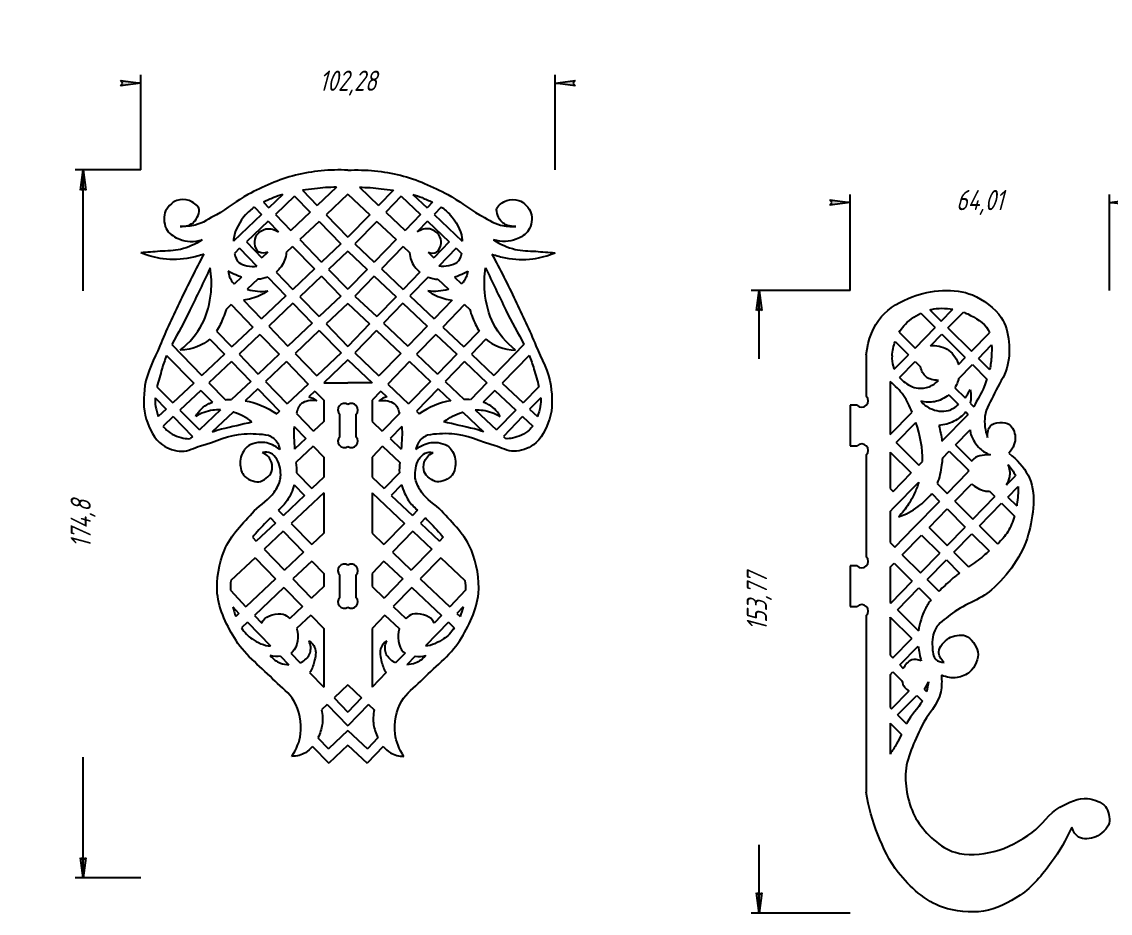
# Model space of a CAD drawing. Header units: millimetres. Extents: x -170 to 302, y -109 to 129.
# Drawn here: x 33.6 to 302.3, y -108.6 to 111.5 of the extents above; entities that cross this region are included whole.
import ezdxf

# ---------------------------------------------------------------- set-up
doc = ezdxf.new("R2010")
doc.units = ezdxf.units.MM
doc.linetypes.add('K5LT32770', pattern=[0])
doc.linetypes.add('K5LT_THIN', pattern=[0])
doc.styles.add('KDIMTEXTSTYLE', font='GOST_AU.SHX', dxfattribs={"width": 0.96, "oblique": 15, "height": 5})
doc.dimstyles.new('KDIMSTYLE (1.00)', dxfattribs={"dimtxt": 5, "dimasz": 1, "dimexe": 2, "dimexo": 0, "dimgap": 1, "dimtad": 1, "dimtxsty": 'KDIMTEXTSTYLE', "dimsah": 1, "dimcen": 0, "dimdle": 1, "dimadec": 0, "dimazin": 0, "dimtfac": 0.667, "dimtmove": 0, "dimatfit": 3, "dimfxl": 1, "dimtvp": 1, "dimtolj": 1, "dimtzin": 0, "dimarcsym": 0})

# ---------------------------------------------------------------- blocks, each defined once
blk = doc.blocks.new('KDIMARROW_01')
blk.add_hatch(color=0).paths.add_polyline_path([(0, 0), (-5, 0.66), (-4.5, 0), (-5, -0.66)])
at = {"color": 0, "linetype": 'K5LT_THIN'}
for p, q in [((-4.5, 0), (-5, 0.66)), ((-5, 0.66), (0, 0)), ((0, 0), (-5, -0.66)), ((-5, -0.66), (-4.5, 0)), ((0, 0), (-1, 0))]:
    blk.add_line(p, q, dxfattribs=at)

msp = doc.modelspace()

# ---------------------------------------------------------------- linework, layer by layer
at = {"color": 30, "linetype": 'K5LT32770', "true_color": 0xff8000}
for p, q in [((102.882, 69.862), (106.51, 66.121)), ((111.269, 70.631), (106.51, 66.121)), ((116.941, 70.631), (121.701, 66.121)), ((125.328, 69.862), (121.701, 66.121)), ((98.057, 68.852), (94.576, 65.553)), ((100.956, 68.394), (96.196, 63.883)), ((100.956, 68.394), (104.764, 64.467)), ((114.105, 68.935), (108.725, 63.837)), ((114.105, 68.935), (119.486, 63.837)), ((127.254, 68.394), (123.446, 64.467)), ((127.254, 68.394), (132.015, 63.883)), ((130.153, 68.852), (133.634, 65.553)), ((91.069, 65.7), (92.822, 63.892)), ((93.255, 66.916), (94.576, 65.553)), ((134.956, 66.916), (133.634, 65.553)), ((137.141, 65.7), (135.388, 63.892)), ((92.822, 63.892), (85.88, 57.314)), ((94.442, 62.221), (89.08, 57.14)), ((94.442, 62.221), (97.004, 59.58)), ((96.196, 63.883), (100.004, 59.956)), ((104.764, 64.467), (100.004, 59.956)), ((106.979, 62.183), (102.218, 57.672)), ((106.979, 62.183), (112.36, 56.634)), ((108.725, 63.837), (114.105, 58.288)), ((119.486, 63.837), (114.105, 58.288)), ((121.231, 62.183), (115.851, 56.634)), ((121.231, 62.183), (125.992, 57.672)), ((123.446, 64.467), (128.207, 59.956)), ((132.015, 63.883), (128.207, 59.956)), ((133.768, 62.221), (131.207, 59.58)), ((133.768, 62.221), (139.131, 57.14)), ((135.388, 63.892), (142.33, 57.314)), ((89.08, 57.14), (92.887, 53.213)), ((102.218, 57.672), (107.599, 52.123)), ((112.36, 56.634), (107.599, 52.123)), ((115.851, 56.634), (120.611, 52.123)), ((125.992, 57.672), (120.611, 52.123)), ((139.131, 57.14), (135.323, 53.213)), ((87.388, 55.537), (86.078, 54.296)), ((87.388, 55.537), (91.662, 51.129)), ((94.317, 54.568), (92.887, 53.213)), ((100.465, 56.01), (98.906, 54.533)), ((100.465, 56.01), (105.845, 50.461)), ((114.105, 54.834), (109.345, 50.323)), ((114.105, 54.834), (118.866, 50.323)), ((127.746, 56.01), (122.365, 50.461)), ((127.746, 56.01), (129.305, 54.533)), ((133.893, 54.568), (135.323, 53.213)), ((140.822, 55.537), (136.548, 51.129)), ((140.822, 55.537), (142.132, 54.296)), ((87.824, 48.415), (86.08, 46.762)), ((94.309, 48.399), (98.791, 43.777)), ((96.363, 49.629), (100.483, 45.38)), ((105.845, 50.461), (100.483, 45.38)), ((107.591, 48.661), (102.228, 43.58)), ((107.591, 48.661), (112.351, 43.752)), ((109.345, 50.323), (114.105, 45.414)), ((118.866, 50.323), (114.105, 45.414)), ((120.619, 48.661), (115.859, 43.752)), ((120.619, 48.661), (125.982, 43.58)), ((122.365, 50.461), (127.728, 45.38)), ((131.847, 49.629), (127.728, 45.38)), ((133.901, 48.399), (129.419, 43.777)), ((140.386, 48.415), (142.131, 46.762)), ((91.889, 47.885), (89.282, 45.414)), ((136.321, 47.885), (138.928, 45.414)), ((98.791, 43.777), (92.814, 38.113)), ((102.228, 43.58), (106.989, 38.67)), ((112.351, 43.752), (106.989, 38.67)), ((115.859, 43.752), (121.221, 38.67)), ((125.982, 43.58), (121.221, 38.67)), ((129.419, 43.777), (135.396, 38.113)), ((85.283, 41.625), (84.032, 40.439)), ((85.283, 41.625), (90.664, 36.076)), ((88.351, 42.715), (92.814, 38.113)), ((100.537, 41.977), (94.559, 36.313)), ((100.537, 41.977), (105.297, 37.068)), ((114.105, 41.943), (108.743, 36.862)), ((114.105, 41.943), (119.468, 36.862)), ((127.674, 41.977), (122.913, 37.068)), ((127.674, 41.977), (133.651, 36.313)), ((139.859, 42.715), (135.396, 38.113)), ((142.927, 41.625), (137.546, 36.076)), ((142.927, 41.625), (144.179, 40.439)), ((257.758, 40.346), (260.563, 37.547)), ((260.563, 37.547), (263.421, 40.472)), ((255.539, 39.513), (259.056, 36.004)), ((262.227, 35.887), (266.024, 39.774)), ((81.683, 35.09), (85.481, 31.173)), ((90.664, 36.076), (85.481, 31.173)), ((94.559, 36.313), (99.32, 31.404)), ((105.297, 37.068), (99.32, 31.404)), ((107.051, 35.259), (101.074, 29.595)), ((107.051, 35.259), (112.414, 29.729)), ((108.743, 36.862), (114.105, 31.332)), ((119.468, 36.862), (114.105, 31.332)), ((121.159, 35.259), (115.797, 29.729)), ((121.159, 35.259), (127.137, 29.595)), ((122.913, 37.068), (128.89, 31.404)), ((133.651, 36.313), (128.89, 31.404)), ((137.546, 36.076), (142.73, 31.173)), ((146.528, 35.09), (142.73, 31.173)), ((254.087, 30.917), (259.056, 36.004)), ((262.227, 35.887), (268.006, 30.121)), ((80.044, 33.12), (83.62, 29.412)), ((92.409, 34.276), (87.229, 29.37)), ((92.409, 34.276), (97.17, 29.366)), ((135.801, 34.276), (131.04, 29.366)), ((135.801, 34.276), (140.982, 29.37)), ((148.166, 33.12), (144.591, 29.412)), ((249.161, 32.537), (252.457, 29.249)), ((250.189, 34.805), (254.087, 30.917)), ((257.92, 31.478), (260.72, 34.344)), ((260.72, 34.344), (266.499, 28.579)), ((268.006, 30.121), (272.485, 34.707)), ((70.659, 31.787), (78.063, 24.156)), ((73.507, 30.466), (73.456, 30.417)), ((101.074, 29.595), (106.436, 24.065)), ((112.414, 29.729), (106.436, 24.065)), ((115.797, 29.729), (121.774, 24.065)), ((127.137, 29.595), (121.774, 24.065)), ((157.552, 31.787), (150.147, 24.156)), ((154.704, 30.466), (154.755, 30.417)), ((269.769, 28.362), (273.006, 31.677)), ((69.373, 29.037), (76.062, 22.263)), ((83.62, 29.412), (78.063, 24.156)), ((85.364, 27.604), (79.816, 22.351)), ((85.364, 27.604), (90.113, 22.679)), ((87.229, 29.37), (91.991, 24.459)), ((97.17, 29.366), (91.991, 24.459)), ((98.924, 27.558), (93.745, 22.65)), ((98.924, 27.558), (104.286, 22.027)), ((114.105, 27.984), (108.128, 22.32)), ((114.105, 27.984), (120.083, 22.32)), ((129.287, 27.558), (123.924, 22.027)), ((129.287, 27.558), (134.466, 22.65)), ((131.04, 29.366), (136.219, 24.459)), ((140.982, 29.37), (136.219, 24.459)), ((142.847, 27.604), (138.098, 22.679)), ((142.847, 27.604), (148.395, 22.351)), ((144.591, 29.412), (150.147, 24.156)), ((158.837, 29.037), (152.149, 22.263)), ((242.055, 29.262), (242.055, 19.021)), ((248.964, 25.673), (252.457, 29.249)), ((250.272, 23.648), (254.121, 27.589)), ((254.121, 27.589), (255.423, 26.289)), ((264.819, 26.859), (266.499, 28.579)), ((269.769, 28.362), (272.507, 25.631)), ((264.834, 23.31), (268.262, 26.82)), ((268.262, 26.82), (271.837, 23.252)), ((76.062, 22.263), (70.882, 17.363)), ((79.816, 22.351), (83.879, 18.163)), ((90.113, 22.679), (85.385, 18.199)), ((93.745, 22.65), (99.107, 17.12)), ((104.286, 22.027), (99.107, 17.12)), ((108.128, 22.32), (114.105, 22.32)), ((120.083, 22.32), (114.105, 22.32)), ((123.924, 22.027), (129.103, 17.12)), ((134.466, 22.65), (129.103, 17.12)), ((138.098, 22.679), (142.825, 18.199)), ((148.395, 22.351), (144.332, 18.163)), ((152.149, 22.263), (157.328, 17.363)), ((247.931, 22.671), (247.931, 9.569)), ((66.959, 21.354), (70.882, 17.363)), ((77.83, 20.471), (72.649, 15.565)), ((77.83, 20.471), (80.711, 17.554)), ((91.861, 20.866), (88.715, 17.885)), ((91.861, 20.866), (97.209, 15.321)), ((105.978, 20.283), (104.459, 18.844)), ((105.978, 20.283), (108.128, 18.066)), ((122.233, 20.283), (120.083, 18.066)), ((122.233, 20.283), (123.752, 18.844)), ((136.349, 20.866), (131.002, 15.321)), ((136.349, 20.866), (139.495, 17.885)), ((150.38, 20.471), (147.5, 17.554)), ((150.38, 20.471), (155.561, 15.565)), ((161.251, 21.354), (157.328, 17.363)), ((262.395, 19.334), (264.801, 16.933)), ((263.918, 21.108), (266.43, 18.602)), ((66.517, 18.657), (69.244, 15.813)), ((108.128, 18.066), (108.128, 12.806)), ((120.083, 18.066), (120.083, 12.806)), ((161.693, 18.657), (158.966, 15.813)), ((239.81, 16.776), (238.055, 16.776)), ((238.055, 16.776), (238.055, 6.776)), ((267.723, 17.311), (268.631, 16.405)), ((69.244, 15.813), (67.314, 13.988)), ((70.99, 13.993), (68.496, 11.632)), ((70.99, 13.993), (75.73, 9.05)), ((72.649, 15.565), (77.45, 10.68)), ((82.674, 15.63), (77.45, 10.68)), ((85.768, 15.092), (80.625, 10.218)), ((97.209, 15.321), (96.536, 14.683)), ((101.403, 14.753), (105.607, 10.418)), ((112.105, 9.021), (112.105, 14.531)), ((116.105, 14.531), (116.105, 9.021)), ((126.808, 14.753), (122.604, 10.418)), ((131.002, 15.321), (131.674, 14.683)), ((142.442, 15.092), (147.586, 10.218)), ((145.537, 15.63), (150.761, 10.68)), ((155.561, 15.565), (150.761, 10.68)), ((157.221, 13.993), (152.48, 9.05)), ((157.221, 13.993), (159.714, 11.632)), ((158.966, 15.813), (160.896, 13.988)), ((247.931, 9.569), (253.345, 15.113)), ((260.737, 7.886), (267.218, 14.521)), ((266.609, 15.129), (267.218, 14.521)), ((100.82, 11.576), (103.689, 8.601)), ((108.128, 12.806), (105.607, 10.418)), ((120.083, 12.806), (122.604, 10.418)), ((127.39, 11.576), (124.521, 8.601)), ((249.449, 7.559), (254.288, 12.514)), ((75.73, 9.05), (75.21, 8.557)), ((103.689, 8.601), (100.93, 5.986)), ((124.521, 8.601), (127.28, 5.986)), ((152.48, 9.05), (153.001, 8.557)), ((264.048, 7.03), (267.666, 10.734)), ((105.544, 6.677), (101.273, 2.63)), ((105.544, 6.677), (108.128, 3.998)), ((122.666, 6.677), (120.083, 3.998)), ((122.666, 6.677), (126.938, 2.63)), ((238.055, 6.776), (239.81, 6.776)), ((249.449, 7.559), (255.004, 2.017)), ((260.839, 3.745), (262.54, 5.487)), ((262.54, 5.487), (267.262, 0.776)), ((264.048, 7.03), (268.071, 3.016)), ((108.128, 3.998), (108.128, -0.999)), ((120.083, 3.998), (120.083, -0.999)), ((242.055, 4.531), (242.055, -20.646)), ((247.931, 5.238), (253.106, 0.074)), ((247.931, 5.238), (247.931, -3.741)), ((255.004, 2.017), (255.903, 2.937)), ((101.399, 0.108), (105.182, -3.79)), ((126.812, 0.108), (123.028, -3.79)), ((248.665, -4.473), (253.106, 0.074)), ((262.028, -4.992), (267.208, 0.311)), ((108.128, -0.999), (105.182, -3.79)), ((120.083, -0.999), (123.028, -3.79)), ((248.899, -8.479), (255.004, -2.228)), ((259.556, -2.525), (262.028, -4.992)), ((263.907, -6.866), (268.075, -2.599)), ((276.643, -2.887), (278.874, -0.603)), ((108.128, -4.797), (100.119, -12.386)), ((100.852, -2.847), (103.426, -5.454)), ((108.128, -4.797), (108.128, -14.784)), ((120.083, -4.797), (128.091, -12.386)), ((120.083, -4.797), (120.083, -14.784)), ((127.358, -2.847), (124.784, -5.454)), ((247.931, -3.741), (248.665, -4.473)), ((258.223, -5.032), (260.131, -6.935)), ((272.509, -4.459), (273.825, -5.772)), ((276.974, -5.867), (279.53, -3.25)), ((103.426, -5.454), (98.186, -10.419)), ((124.784, -5.454), (130.024, -10.419)), ((253.823, -13.392), (260.131, -6.935)), ((263.907, -6.866), (268.389, -11.338)), ((268.389, -11.338), (273.825, -5.772)), ((270.03, -12.976), (275.467, -7.41)), ((275.467, -7.41), (278.623, -10.559)), ((276.974, -5.867), (279.183, -8.071)), ((96.908, -9.118), (98.186, -10.419)), ((131.303, -9.118), (130.024, -10.419)), ((247.931, -9.47), (248.899, -8.479)), ((247.931, -9.47), (247.931, -17.125)), ((257.568, -13.356), (262.009, -8.809)), ((262.009, -8.809), (266.491, -13.28)), ((96.204, -12.298), (91.49, -16.764)), ((94.98, -11.022), (96.204, -12.298)), ((100.119, -12.386), (105.201, -17.557)), ((128.091, -12.386), (123.009, -17.557)), ((133.23, -11.022), (132.007, -12.298)), ((132.007, -12.298), (136.72, -16.764)), ((249.068, -18.26), (253.823, -13.392)), ((257.568, -13.356), (262.049, -17.828)), ((262.049, -17.828), (266.491, -13.28)), ((270.03, -12.976), (274.476, -17.411)), ((90.557, -15.802), (91.49, -16.764)), ((98.112, -14.288), (93.409, -18.744)), ((98.112, -14.288), (103.13, -19.52)), ((108.128, -14.784), (105.201, -17.557)), ((120.083, -14.784), (123.009, -17.557)), ((130.099, -14.288), (125.081, -19.52)), ((130.099, -14.288), (134.801, -18.744)), ((137.653, -15.802), (136.72, -16.764)), ((250.947, -20.134), (255.702, -15.266)), ((255.702, -15.266), (260.183, -19.738)), ((263.691, -19.466), (268.133, -14.918)), ((268.133, -14.918), (272.419, -19.195)), ((93.409, -18.744), (98.456, -23.949)), ((134.801, -18.744), (129.754, -23.949)), ((247.931, -17.125), (249.068, -18.26)), ((91.188, -20.848), (85.214, -26.509)), ((91.188, -20.848), (96.235, -26.053)), ((103.13, -19.52), (98.456, -23.949)), ((125.081, -19.52), (129.754, -23.949)), ((137.022, -20.848), (131.975, -26.053)), ((137.022, -20.848), (142.996, -26.509)), ((250.947, -20.134), (255.428, -24.606)), ((255.428, -24.606), (260.183, -19.738)), ((257.07, -26.244), (261.825, -21.376)), ((261.825, -21.376), (265.089, -24.632)), ((263.691, -19.466), (267.327, -23.094)), ((105.212, -21.691), (100.55, -26.108)), ((105.212, -21.691), (108.128, -24.732)), ((122.999, -21.691), (120.083, -24.732)), ((122.999, -21.691), (127.66, -26.108)), ((238.055, -22.891), (238.055, -32.891)), ((239.81, -22.891), (238.055, -22.891)), ((247.931, -23.222), (248.923, -22.206)), ((247.931, -23.222), (247.931, -31.865)), ((248.923, -22.206), (253.405, -26.677)), ((96.235, -26.053), (88.926, -32.98)), ((100.55, -26.108), (105.125, -30.825)), ((108.128, -24.732), (108.128, -27.98)), ((112.105, -30.646), (112.105, -25.136)), ((116.105, -25.136), (116.105, -30.646)), ((120.083, -24.732), (120.083, -27.98)), ((127.66, -26.108), (123.086, -30.825)), ((131.975, -26.053), (139.285, -32.98)), ((248.137, -32.07), (253.405, -26.677)), ((257.07, -26.244), (259.968, -29.136)), ((85.091, -28.887), (88.926, -32.98)), ((98.33, -28.213), (91.02, -35.139)), ((98.33, -28.213), (102.904, -32.93)), ((108.128, -27.98), (105.125, -30.825)), ((120.083, -27.98), (123.086, -30.825)), ((129.881, -28.213), (125.307, -32.93)), ((129.881, -28.213), (137.191, -35.139)), ((143.12, -28.887), (139.285, -32.98)), ((249.779, -33.708), (255.047, -28.315)), ((255.047, -28.315), (258.028, -31.29)), ((247.931, -31.865), (248.137, -32.07)), ((85.672, -33.007), (87.216, -34.6)), ((87.216, -34.6), (86.43, -35.345)), ((102.904, -32.93), (99.798, -35.873)), ((125.307, -32.93), (128.413, -35.873)), ((142.538, -33.007), (140.994, -34.6)), ((140.994, -34.6), (141.781, -35.345)), ((238.055, -32.891), (239.81, -32.891)), ((249.779, -33.708), (254.952, -38.87)), ((89.31, -36.759), (87.838, -38.154)), ((89.31, -36.759), (94.971, -42.597)), ((91.02, -35.139), (92.845, -37.022)), ((104.95, -35.04), (101.451, -38.355)), ((104.95, -35.04), (108.128, -38.317)), ((123.26, -35.04), (120.083, -38.317)), ((123.26, -35.04), (126.759, -38.355)), ((138.9, -36.759), (133.239, -42.597)), ((137.191, -35.139), (135.365, -37.022)), ((138.9, -36.759), (140.372, -38.154)), ((242.055, -35.136), (242.055, -78.738)), ((247.931, -35.6), (247.99, -35.539)), ((247.931, -35.6), (247.931, -44.921)), ((247.99, -35.539), (253.265, -40.802)), ((108.128, -38.317), (108.128, -52.782)), ((120.083, -38.317), (120.083, -52.782)), ((248.595, -45.583), (253.265, -40.802)), ((250.338, -47.323), (254.882, -42.672)), ((97.491, -45.196), (99.529, -47.298)), ((99.987, -44.387), (102.347, -46.821)), ((128.223, -44.387), (125.863, -46.821)), ((130.719, -45.196), (128.681, -47.298)), ((247.931, -44.921), (248.595, -45.583)), ((250.338, -47.323), (251.2, -48.183)), ((104.665, -49.211), (108.128, -52.782)), ((123.545, -49.211), (120.083, -52.782)), ((247.931, -49.788), (248.652, -49.05)), ((247.931, -49.788), (247.931, -57.817)), ((248.652, -49.05), (250.862, -51.254)), ((114.105, -52.23), (110.711, -55.446)), ((114.105, -52.23), (117.499, -55.446)), ((256.321, -53.292), (256.907, -53.877)), ((110.711, -55.446), (114.105, -58.947)), ((117.499, -55.446), (114.105, -58.947)), ((248.312, -58.197), (252.668, -53.737)), ((249.804, -59.686), (254.497, -54.881)), ((254.497, -54.881), (255.902, -56.283)), ((109.001, -57.066), (107.624, -58.372)), ((109.001, -57.066), (114.105, -62.33)), ((119.209, -57.066), (114.105, -62.33)), ((119.209, -57.066), (120.587, -58.372)), ((247.931, -57.817), (248.312, -58.197)), ((247.931, -61.689), (250.724, -64.476)), ((247.931, -61.689), (247.931, -69.329)), ((249.804, -59.686), (251.961, -61.838)), ((114.105, -63.491), (109.305, -68.039)), ((114.105, -63.491), (118.905, -68.039)), ((106.703, -65.355), (109.305, -68.039)), ((114.105, -67.121), (109.386, -71.593)), ((114.105, -67.121), (118.825, -71.593)), ((121.508, -65.355), (118.905, -68.039)), ((105.361, -67.442), (109.386, -71.593)), ((122.85, -67.442), (118.825, -71.593))]:
    msp.add_line(p, q, dxfattribs=at)
for centre, start, end in [((240.932, 17.898), 225, 45), ((113.228, 15.653), 56.4451, 225), ((114.983, 15.653), 315, 123.5549), ((113.228, 7.898), 135, 303.5549), ((114.983, 7.898), 236.4451, 45), ((240.932, 5.653), 315, 135), ((240.932, -21.768), 225, 45), ((113.228, -24.013), 56.4451, 225), ((114.983, -24.013), 315, 123.5549), ((113.228, -31.768), 135, 303.5549), ((114.983, -31.768), 236.4451, 45), ((240.932, -34.013), 315, 135)]:
    msp.add_arc(centre, 1.588, start, end, dxfattribs=at)
for points, knots in [([(114.105, 74.824), (109.628, 75.035), (105.304, 74.622), (101.135, 73.584), (97.091, 72.576), (93.138, 70.779), (89.438, 68.799), (86.733, 67.351), (84.342, 65.31), (81.641, 63.837), (79.939, 62.908), (78.271, 61.714), (76.413, 61.267), (75.22, 60.98), (73.98, 60.862), (72.691, 60.913)], [0, 0, 0, 0, 1, 1, 1, 2, 2, 2, 3, 3, 3, 4, 4, 4, 5, 5, 5, 5]), ([(114.105, 74.824), (118.583, 75.035), (122.906, 74.622), (127.076, 73.584), (131.119, 72.576), (135.072, 70.779), (138.772, 68.799), (141.478, 67.351), (143.869, 65.31), (146.57, 63.837), (148.272, 62.908), (149.939, 61.714), (151.797, 61.267), (152.99, 60.98), (154.231, 60.862), (155.519, 60.913)], [0, 0, 0, 0, 1, 1, 1, 2, 2, 2, 3, 3, 3, 4, 4, 4, 5, 5, 5, 5]), ([(111.269, 70.631), (109.468, 70.595), (107.678, 70.47), (105.9, 70.256), (104.902, 70.137), (103.891, 70.012), (102.882, 69.862)], [0, 0, 0, 0, 1, 1, 1, 2, 2, 2, 2]), ([(116.941, 70.631), (118.743, 70.595), (120.532, 70.47), (122.311, 70.256), (123.308, 70.137), (124.319, 70.012), (125.328, 69.862)], [0, 0, 0, 0, 1, 1, 1, 2, 2, 2, 2]), ([(72.691, 60.913), (74.197, 60.909), (75.335, 61.283), (76.107, 62.033), (76.879, 62.784), (77.645, 64.499), (77.324, 65.416), (77.049, 66.204), (75.813, 66.995), (74.891, 67.315), (74.004, 67.624), (72.79, 67.653), (71.923, 67.375), (70.667, 66.972), (69.335, 65.513), (68.926, 64.289), (68.514, 63.053), (68.776, 61.105), (69.49, 59.986), (70.119, 58.998), (71.47, 58.212), (72.606, 57.76), (74.244, 57.108), (76.083, 57.059), (78.125, 57.612)], [0, 0, 0, 0, 1, 1, 1, 2, 2, 2, 3, 3, 3, 4, 4, 4, 5, 5, 5, 6, 6, 6, 7, 7, 7, 8, 8, 8, 8]), ([(98.057, 68.852), (97.285, 68.625), (96.53, 68.362), (95.798, 68.051), (94.968, 67.7), (94.103, 67.329), (93.255, 66.916)], [0, 0, 0, 0, 1, 1, 1, 2, 2, 2, 2]), ([(130.153, 68.852), (130.925, 68.625), (131.681, 68.362), (132.413, 68.051), (133.242, 67.7), (134.107, 67.329), (134.956, 66.916)], [0, 0, 0, 0, 1, 1, 1, 2, 2, 2, 2]), ([(155.519, 60.913), (154.014, 60.909), (152.875, 61.283), (152.103, 62.033), (151.331, 62.784), (150.565, 64.499), (150.886, 65.416), (151.162, 66.204), (152.398, 66.995), (153.32, 67.315), (154.206, 67.624), (155.42, 67.653), (156.287, 67.375), (157.543, 66.972), (158.875, 65.513), (159.284, 64.289), (159.697, 63.053), (159.434, 61.105), (158.72, 59.986), (158.091, 58.998), (156.74, 58.212), (155.605, 57.76), (153.967, 57.108), (152.127, 57.059), (150.085, 57.612)], [0, 0, 0, 0, 1, 1, 1, 2, 2, 2, 3, 3, 3, 4, 4, 4, 5, 5, 5, 6, 6, 6, 7, 7, 7, 8, 8, 8, 8]), ([(91.069, 65.7), (90.221, 65.149), (89.45, 64.523), (88.824, 63.795), (87.491, 62.244), (86.208, 60.095), (85.952, 58.103), (85.921, 57.856), (85.896, 57.591), (85.88, 57.314)], [0, 0, 0, 0, 1, 1, 1, 2, 2, 2, 3, 3, 3, 3]), ([(137.141, 65.7), (137.989, 65.149), (138.761, 64.523), (139.386, 63.795), (140.719, 62.244), (142.002, 60.095), (142.258, 58.103), (142.29, 57.856), (142.314, 57.591), (142.33, 57.314)], [0, 0, 0, 0, 1, 1, 1, 2, 2, 2, 3, 3, 3, 3]), ([(94.317, 54.568), (93.707, 54.299), (92.721, 54.285), (92.226, 54.556), (91.635, 54.879), (91.177, 55.945), (91.098, 56.692), (91.025, 57.394), (91.267, 58.306), (91.662, 58.888), (92.123, 59.567), (93.093, 60.144), (93.888, 60.313), (94.841, 60.515), (96.18, 60.153), (96.974, 59.6), (96.984, 59.594), (96.994, 59.587), (97.004, 59.58)], [0, 0, 0, 0, 1, 1, 1, 2, 2, 2, 3, 3, 3, 4, 4, 4, 5, 5, 5, 6, 6, 6, 6]), ([(133.893, 54.568), (134.503, 54.299), (135.489, 54.285), (135.984, 54.556), (136.575, 54.879), (137.033, 55.945), (137.112, 56.692), (137.186, 57.394), (136.943, 58.306), (136.548, 58.888), (136.088, 59.567), (135.117, 60.144), (134.322, 60.313), (133.37, 60.515), (132.03, 60.153), (131.236, 59.6), (131.226, 59.594), (131.216, 59.587), (131.207, 59.58)], [0, 0, 0, 0, 1, 1, 1, 2, 2, 2, 3, 3, 3, 4, 4, 4, 5, 5, 5, 6, 6, 6, 6]), ([(78.125, 57.612), (76.44, 56.511), (74.671, 55.729), (72.819, 55.268), (71.192, 54.863), (69.437, 54.935), (67.744, 54.793), (66.153, 54.66), (64.561, 54.541), (62.967, 54.437)], [0, 0, 0, 0, 1, 1, 1, 2, 2, 2, 3, 3, 3, 3]), ([(150.085, 57.612), (151.771, 56.511), (153.539, 55.729), (155.392, 55.268), (157.019, 54.863), (158.773, 54.935), (160.466, 54.793), (162.057, 54.66), (163.65, 54.541), (165.244, 54.437)], [0, 0, 0, 0, 1, 1, 1, 2, 2, 2, 3, 3, 3, 3]), ([(78.549, 54.107), (77.436, 53.695), (76.308, 53.38), (75.163, 53.161), (72.994, 52.746), (70.671, 52.674), (68.486, 52.953), (66.617, 53.193), (64.777, 53.687), (62.967, 54.437)], [0, 0, 0, 0, 1, 1, 1, 2, 2, 2, 3, 3, 3, 3]), ([(78.549, 54.107), (76.544, 50.348), (74.622, 46.549), (72.785, 42.709), (71.009, 38.996), (69.252, 35.265), (67.693, 31.457), (66.369, 28.222), (64.486, 25.026), (64.019, 21.627), (63.652, 18.951), (63.51, 15.903), (64.327, 13.372), (65.069, 11.07), (66.369, 8.337), (68.326, 7.013), (69.636, 6.127), (71.495, 5.45), (73.095, 5.424), (74.641, 5.398), (76.205, 6.316), (77.762, 6.757), (81.329, 7.767), (84.822, 9.516), (88.479, 9.731), (90.458, 9.847), (92.462, 9.736), (94.49, 9.398)], [0, 0, 0, 0, 1, 1, 1, 2, 2, 2, 3, 3, 3, 4, 4, 4, 5, 5, 5, 6, 6, 6, 7, 7, 7, 8, 8, 8, 9, 9, 9, 9]), ([(86.078, 54.296), (86.279, 53.351), (86.63, 52.522), (87.183, 52.053), (88.122, 51.256), (90.12, 50.925), (91.662, 51.129)], [0, 0, 0, 0, 1, 1, 1, 2, 2, 2, 2]), ([(98.906, 54.533), (98.853, 53.844), (98.707, 53.159), (98.488, 52.568), (98.093, 51.505), (97.285, 50.432), (96.363, 49.629)], [0, 0, 0, 0, 1, 1, 1, 2, 2, 2, 2]), ([(129.305, 54.533), (129.357, 53.844), (129.503, 53.159), (129.723, 52.568), (130.117, 51.505), (130.926, 50.432), (131.847, 49.629)], [0, 0, 0, 0, 1, 1, 1, 2, 2, 2, 2]), ([(149.661, 54.107), (151.667, 50.348), (153.588, 46.549), (155.425, 42.709), (157.201, 38.996), (158.958, 35.265), (160.517, 31.457), (161.842, 28.222), (163.725, 25.026), (164.191, 21.627), (164.559, 18.951), (164.7, 15.903), (163.884, 13.372), (163.141, 11.07), (161.842, 8.337), (159.884, 7.013), (158.574, 6.127), (156.716, 5.45), (155.115, 5.424), (153.57, 5.398), (152.005, 6.316), (150.449, 6.757), (146.882, 7.767), (143.388, 9.516), (139.732, 9.731), (137.752, 9.847), (135.749, 9.736), (133.72, 9.398)], [0, 0, 0, 0, 1, 1, 1, 2, 2, 2, 3, 3, 3, 4, 4, 4, 5, 5, 5, 6, 6, 6, 7, 7, 7, 8, 8, 8, 9, 9, 9, 9]), ([(142.132, 54.296), (141.932, 53.351), (141.581, 52.522), (141.027, 52.053), (140.088, 51.256), (138.09, 50.925), (136.548, 51.129)], [0, 0, 0, 0, 1, 1, 1, 2, 2, 2, 2]), ([(149.661, 54.107), (150.774, 53.695), (151.903, 53.38), (153.047, 53.161), (155.217, 52.746), (157.539, 52.674), (159.724, 52.953), (161.594, 53.193), (163.433, 53.687), (165.244, 54.437)], [0, 0, 0, 0, 1, 1, 1, 2, 2, 2, 3, 3, 3, 3]), ([(80.119, 50.728), (78.457, 47.232), (76.794, 43.736), (75.129, 40.241), (73.768, 37.382), (72.093, 34.623), (70.659, 31.787)], [0, 0, 0, 0, 1, 1, 1, 2, 2, 2, 2]), ([(72.73, 30.401), (75.079, 32.284), (76.889, 34.45), (78.16, 36.899), (79.376, 39.242), (80.072, 42.047), (80.327, 44.704), (80.516, 46.681), (80.409, 48.747), (80.119, 50.728)], [0, 0, 0, 0, 1, 1, 1, 2, 2, 2, 3, 3, 3, 3]), ([(84.536, 49.927), (84.678, 48.847), (85.026, 47.957), (85.579, 47.256), (85.722, 47.074), (85.891, 46.911), (86.08, 46.762)], [0, 0, 0, 0, 1, 1, 1, 2, 2, 2, 2]), ([(87.824, 48.415), (87.351, 48.575), (86.887, 48.757), (86.44, 48.947), (85.787, 49.225), (85.152, 49.552), (84.536, 49.927)], [0, 0, 0, 0, 1, 1, 1, 2, 2, 2, 2]), ([(140.386, 48.415), (140.859, 48.575), (141.323, 48.757), (141.771, 48.947), (142.424, 49.225), (143.058, 49.552), (143.674, 49.927)], [0, 0, 0, 0, 1, 1, 1, 2, 2, 2, 2]), ([(143.674, 49.927), (143.532, 48.847), (143.185, 47.957), (142.631, 47.256), (142.488, 47.074), (142.319, 46.911), (142.131, 46.762)], [0, 0, 0, 0, 1, 1, 1, 2, 2, 2, 2]), ([(155.481, 30.401), (153.131, 32.284), (151.321, 34.45), (150.05, 36.899), (148.835, 39.242), (148.139, 42.047), (147.884, 44.704), (147.694, 46.681), (147.802, 48.747), (148.092, 50.728)], [0, 0, 0, 0, 1, 1, 1, 2, 2, 2, 3, 3, 3, 3]), ([(148.092, 50.728), (149.753, 47.232), (151.416, 43.736), (153.081, 40.241), (154.443, 37.382), (156.117, 34.623), (157.552, 31.787)], [0, 0, 0, 0, 1, 1, 1, 2, 2, 2, 2]), ([(242.055, 29.262), (242.474, 33.083), (243.728, 36.218), (245.817, 38.667), (247.681, 40.851), (250.691, 42.529), (253.402, 43.58), (257.854, 45.306), (263.94, 45.843), (268.237, 44.009), (270.865, 42.888), (273.869, 40.77), (275.392, 38.428), (277.496, 35.195), (277.8, 29.868), (276.776, 25.978), (276.211, 23.831), (274.671, 21.875), (273.723, 19.776), (272.872, 17.894), (271.563, 16.037), (271.338, 14.052), (271.146, 12.359), (271.368, 10.61), (272.006, 8.805)], [0, 0, 0, 0, 1, 1, 1, 2, 2, 2, 3, 3, 3, 4, 4, 4, 5, 5, 5, 6, 6, 6, 7, 7, 7, 8, 8, 8, 8]), ([(94.363, 45.001), (93.075, 44.157), (91.73, 43.534), (90.327, 43.131), (89.681, 42.946), (89.022, 42.807), (88.351, 42.715)], [0, 0, 0, 0, 1, 1, 1, 2, 2, 2, 2]), ([(89.282, 45.414), (89.314, 45.405), (89.346, 45.395), (89.377, 45.386), (90.949, 44.929), (92.611, 44.8), (94.363, 45.001)], [0, 0, 0, 0, 1, 1, 1, 2, 2, 2, 2]), ([(138.928, 45.414), (138.896, 45.405), (138.865, 45.395), (138.833, 45.386), (137.261, 44.929), (135.6, 44.8), (133.848, 45.001)], [0, 0, 0, 0, 1, 1, 1, 2, 2, 2, 2]), ([(133.848, 45.001), (135.135, 44.157), (136.481, 43.534), (137.883, 43.131), (138.53, 42.946), (139.188, 42.807), (139.859, 42.715)], [0, 0, 0, 0, 1, 1, 1, 2, 2, 2, 2]), ([(84.032, 40.439), (83.843, 39.757), (83.617, 39.092), (83.353, 38.442), (82.899, 37.322), (82.354, 36.139), (81.683, 35.09)], [0, 0, 0, 0, 1, 1, 1, 2, 2, 2, 2]), ([(144.179, 40.439), (144.368, 39.757), (144.594, 39.092), (144.857, 38.442), (145.311, 37.322), (145.856, 36.139), (146.528, 35.09)], [0, 0, 0, 0, 1, 1, 1, 2, 2, 2, 2]), ([(257.758, 40.346), (257.889, 40.381), (258.019, 40.414), (258.149, 40.444), (259.755, 40.815), (261.623, 40.795), (263.421, 40.472)], [0, 0, 0, 0, 1, 1, 1, 2, 2, 2, 2]), ([(250.189, 34.805), (250.52, 35.37), (250.894, 35.898), (251.311, 36.389), (252.369, 37.633), (253.915, 38.738), (255.539, 39.513)], [0, 0, 0, 0, 1, 1, 1, 2, 2, 2, 2]), ([(266.024, 39.774), (266.393, 39.639), (266.751, 39.491), (267.093, 39.331), (268.952, 38.462), (271.156, 37.134), (272.141, 35.435), (272.274, 35.206), (272.388, 34.963), (272.485, 34.707)], [0, 0, 0, 0, 1, 1, 1, 2, 2, 2, 3, 3, 3, 3]), ([(257.92, 31.478), (259.15, 31.744), (260.931, 31.258), (261.999, 30.628), (263.141, 29.954), (264.222, 28.553), (264.683, 27.292), (264.734, 27.152), (264.779, 27.008), (264.819, 26.859)], [0, 0, 0, 0, 1, 1, 1, 2, 2, 2, 3, 3, 3, 3]), ([(273.006, 31.677), (273.042, 30.753), (273.008, 29.817), (272.976, 28.956), (272.936, 27.851), (272.763, 26.736), (272.507, 25.631)], [0, 0, 0, 0, 1, 1, 1, 2, 2, 2, 2]), ([(69.373, 29.037), (68.917, 27.956), (68.519, 26.856), (68.207, 25.73), (67.817, 24.321), (67.318, 22.837), (66.959, 21.354)], [0, 0, 0, 0, 1, 1, 1, 2, 2, 2, 2]), ([(158.837, 29.037), (159.293, 27.956), (159.691, 26.856), (160.004, 25.73), (160.394, 24.321), (160.893, 22.837), (161.251, 21.354)], [0, 0, 0, 0, 1, 1, 1, 2, 2, 2, 2]), ([(248.409, 28.956), (248.363, 28.065), (248.454, 27.225), (248.683, 26.437), (248.758, 26.181), (248.852, 25.925), (248.964, 25.673)], [0, 0, 0, 0, 1, 1, 1, 2, 2, 2, 2]), ([(259.886, 22.94), (258.578, 22.934), (257.551, 23.222), (256.804, 23.803), (256.157, 24.306), (255.663, 25.286), (255.423, 26.289)], [0, 0, 0, 0, 1, 1, 1, 2, 2, 2, 2]), ([(253.345, 15.113), (252.787, 16.545), (252.14, 17.962), (251.264, 19.183), (250.337, 20.473), (249.226, 21.635), (247.931, 22.671)], [0, 0, 0, 0, 1, 1, 1, 2, 2, 2, 2]), ([(250.272, 23.648), (250.589, 23.283), (250.931, 22.951), (251.283, 22.664), (252.266, 21.863), (253.594, 21.104), (254.848, 20.985), (255.721, 20.902), (256.731, 21.058), (257.563, 21.376), (258.413, 21.701), (259.188, 22.223), (259.886, 22.94)], [0, 0, 0, 0, 1, 1, 1, 2, 2, 2, 3, 3, 3, 4, 4, 4, 4]), ([(264.834, 23.31), (264.772, 23.036), (264.696, 22.77), (264.606, 22.519), (264.437, 22.045), (264.201, 21.563), (263.918, 21.108)], [0, 0, 0, 0, 1, 1, 1, 2, 2, 2, 2]), ([(271.837, 23.252), (271.634, 22.626), (271.414, 22.008), (271.187, 21.403), (270.538, 19.666), (269.276, 18.126), (268.631, 16.405)], [0, 0, 0, 0, 1, 1, 1, 2, 2, 2, 2]), ([(262.395, 19.334), (261.406, 18.516), (260.11, 17.897), (258.893, 17.669), (257.818, 17.467), (256.687, 17.512), (255.5, 17.803)], [0, 0, 0, 0, 1, 1, 1, 2, 2, 2, 2]), ([(66.517, 18.657), (66.47, 17.919), (66.498, 17.194), (66.634, 16.491), (66.789, 15.696), (67.01, 14.829), (67.314, 13.988)], [0, 0, 0, 0, 1, 1, 1, 2, 2, 2, 2]), ([(76.545, 14.041), (77.352, 15.503), (78.43, 16.552), (79.779, 17.186), (79.99, 17.285), (80.213, 17.37), (80.432, 17.453), (80.524, 17.488), (80.617, 17.522), (80.711, 17.554)], [0, 0, 0, 0, 1, 1, 1, 2, 2, 2, 3, 3, 3, 3]), ([(106.427, 17.898), (104.813, 18.082), (103.557, 17.844), (102.659, 17.186), (101.993, 16.699), (101.642, 15.763), (101.403, 14.753)], [0, 0, 0, 0, 1, 1, 1, 2, 2, 2, 2]), ([(121.783, 17.898), (123.397, 18.082), (124.653, 17.844), (125.552, 17.186), (126.217, 16.699), (126.568, 15.763), (126.808, 14.753)], [0, 0, 0, 0, 1, 1, 1, 2, 2, 2, 2]), ([(151.666, 14.041), (150.859, 15.503), (149.781, 16.552), (148.431, 17.186), (148.22, 17.285), (147.997, 17.37), (147.778, 17.453), (147.686, 17.488), (147.593, 17.522), (147.5, 17.554)], [0, 0, 0, 0, 1, 1, 1, 2, 2, 2, 3, 3, 3, 3]), ([(161.693, 18.657), (161.74, 17.919), (161.712, 17.194), (161.576, 16.491), (161.422, 15.696), (161.2, 14.829), (160.896, 13.988)], [0, 0, 0, 0, 1, 1, 1, 2, 2, 2, 2]), ([(255.5, 17.803), (256.208, 17.009), (256.994, 16.408), (257.858, 16.001), (259.168, 15.384), (260.959, 15.102), (262.325, 15.483), (263.194, 15.726), (264.057, 16.317), (264.801, 16.933)], [0, 0, 0, 0, 1, 1, 1, 2, 2, 2, 3, 3, 3, 3]), ([(82.674, 15.63), (82.013, 15.665), (81.357, 15.645), (80.729, 15.554), (79.297, 15.348), (77.903, 14.843), (76.545, 14.041)], [0, 0, 0, 0, 1, 1, 1, 2, 2, 2, 2]), ([(90.436, 12.688), (89.05, 13.761), (87.575, 14.538), (86.011, 15.02), (85.931, 15.045), (85.85, 15.069), (85.768, 15.092)], [0, 0, 0, 0, 1, 1, 1, 2, 2, 2, 2]), ([(137.775, 12.688), (139.16, 13.761), (140.635, 14.538), (142.199, 15.02), (142.28, 15.045), (142.36, 15.069), (142.442, 15.092)], [0, 0, 0, 0, 1, 1, 1, 2, 2, 2, 2]), ([(145.537, 15.63), (146.197, 15.665), (146.853, 15.645), (147.481, 15.554), (148.913, 15.348), (150.308, 14.843), (151.666, 14.041)], [0, 0, 0, 0, 1, 1, 1, 2, 2, 2, 2]), ([(266.609, 15.129), (265.815, 14.185), (264.704, 13.377), (263.667, 12.838), (262.565, 12.265), (261.333, 11.923), (259.97, 11.811)], [0, 0, 0, 0, 1, 1, 1, 2, 2, 2, 2]), ([(68.496, 11.632), (68.758, 11.26), (69.048, 10.923), (69.369, 10.637), (70.437, 9.685), (72.07, 9.003), (73.471, 8.671), (74.041, 8.536), (74.621, 8.509), (75.21, 8.557)], [0, 0, 0, 0, 1, 1, 1, 2, 2, 2, 3, 3, 3, 3]), ([(80.625, 10.218), (81.378, 10.502), (82.129, 10.761), (82.872, 10.936), (85.391, 11.53), (87.912, 12.114), (90.436, 12.688)], [0, 0, 0, 0, 1, 1, 1, 2, 2, 2, 2]), ([(147.586, 10.218), (146.832, 10.502), (146.081, 10.761), (145.338, 10.936), (142.819, 11.53), (140.298, 12.114), (137.775, 12.688)], [0, 0, 0, 0, 1, 1, 1, 2, 2, 2, 2]), ([(159.714, 11.632), (159.452, 11.26), (159.162, 10.923), (158.841, 10.637), (157.774, 9.685), (156.141, 9.003), (154.739, 8.671), (154.17, 8.536), (153.589, 8.509), (153.001, 8.557)], [0, 0, 0, 0, 1, 1, 1, 2, 2, 2, 3, 3, 3, 3]), ([(272.006, 8.805), (271.949, 10.125), (272.187, 11.095), (272.721, 11.715), (273.556, 12.683), (276.358, 12.825), (277.396, 12.049), (278.142, 11.49), (278.74, 10.025), (278.827, 8.996), (278.94, 7.663), (278.4, 6.311), (277.205, 4.941)], [0, 0, 0, 0, 1, 1, 1, 2, 2, 2, 3, 3, 3, 4, 4, 4, 4]), ([(94.49, 9.398), (95.415, 8.934), (96.329, 8.268), (96.786, 7.423), (97.033, 6.966), (97.204, 6.453), (97.299, 5.885)], [0, 0, 0, 0, 1, 1, 1, 2, 2, 2, 2]), ([(133.72, 9.398), (132.795, 8.934), (131.881, 8.268), (131.425, 7.423), (131.177, 6.966), (131.006, 6.453), (130.912, 5.885)], [0, 0, 0, 0, 1, 1, 1, 2, 2, 2, 2]), ([(267.666, 10.734), (267.701, 10.341), (267.772, 9.96), (267.888, 9.596), (268.286, 8.346), (269.121, 7.009), (270.114, 6.098), (270.841, 5.432), (271.702, 4.902), (272.698, 4.508)], [0, 0, 0, 0, 1, 1, 1, 2, 2, 2, 3, 3, 3, 3]), ([(97.299, 5.885), (96.116, 6.772), (94.867, 7.427), (93.59, 7.574), (92.182, 7.736), (90.238, 7.424), (89.216, 6.542), (88.32, 5.767), (87.636, 4.21), (87.536, 2.974), (87.448, 1.874), (87.724, 0.393), (88.367, -0.438), (89.117, -1.407), (90.945, -2.25), (92.106, -2.1), (93.235, -1.954), (94.86, -0.8), (95.252, 0.333), (95.486, 1.01), (95.474, 2.001), (95.252, 2.707), (94.944, 3.681), (94.212, 4.493), (93.056, 5.14)], [0, 0, 0, 0, 1, 1, 1, 2, 2, 2, 3, 3, 3, 4, 4, 4, 5, 5, 5, 6, 6, 6, 7, 7, 7, 8, 8, 8, 8]), ([(130.912, 5.885), (132.094, 6.772), (133.343, 7.427), (134.62, 7.574), (136.029, 7.736), (137.973, 7.424), (138.994, 6.542), (139.89, 5.767), (140.575, 4.21), (140.674, 2.974), (140.763, 1.874), (140.486, 0.393), (139.843, -0.438), (139.094, -1.407), (137.265, -2.25), (136.104, -2.1), (134.975, -1.954), (133.351, -0.8), (132.959, 0.333), (132.725, 1.01), (132.736, 2.001), (132.959, 2.707), (133.266, 3.681), (133.998, 4.493), (135.155, 5.14)], [0, 0, 0, 0, 1, 1, 1, 2, 2, 2, 3, 3, 3, 4, 4, 4, 5, 5, 5, 6, 6, 6, 7, 7, 7, 8, 8, 8, 8]), ([(97.501, -0.944), (97.556, -0.194), (97.511, 0.536), (97.366, 1.245), (97.211, 2.004), (96.977, 2.813), (96.555, 3.451), (96.167, 4.039), (95.628, 4.692), (95.005, 4.966), (94.442, 5.212), (93.792, 5.271), (93.056, 5.14)], [0, 0, 0, 0, 1, 1, 1, 2, 2, 2, 3, 3, 3, 4, 4, 4, 4]), ([(130.71, -0.944), (130.654, -0.194), (130.699, 0.536), (130.844, 1.245), (131, 2.004), (131.234, 2.813), (131.655, 3.451), (132.044, 4.039), (132.582, 4.692), (133.205, 4.966), (133.768, 5.212), (134.418, 5.271), (135.155, 5.14)], [0, 0, 0, 0, 1, 1, 1, 2, 2, 2, 3, 3, 3, 4, 4, 4, 4]), ([(277.205, 4.941), (279.315, 3.345), (280.905, 1.551), (281.977, -0.441), (284.167, -4.513), (283.313, -10.627), (282.045, -15.141), (280.63, -20.178), (276.959, -25.254), (272.978, -28.811), (270.076, -31.403), (265.791, -32.453), (262.743, -34.993), (261.501, -36.028), (259.921, -36.973), (259.198, -38.337), (258.523, -39.61), (258.252, -41.336), (258.37, -42.809), (258.456, -43.889), (258.511, -45.373), (259.264, -46.022), (259.749, -46.44), (260.423, -46.683), (261.285, -46.751)], [0, 0, 0, 0, 1, 1, 1, 2, 2, 2, 3, 3, 3, 4, 4, 4, 5, 5, 5, 6, 6, 6, 7, 7, 7, 8, 8, 8, 8]), ([(260.839, 3.745), (260.802, 3.148), (260.742, 2.554), (260.657, 1.968), (260.439, 0.456), (260.125, -1.112), (259.556, -2.525)], [0, 0, 0, 0, 1, 1, 1, 2, 2, 2, 2]), ([(272.698, 4.508), (270.64, 4.613), (269.165, 4.199), (268.275, 3.264), (268.204, 3.189), (268.136, 3.106), (268.071, 3.016)], [0, 0, 0, 0, 1, 1, 1, 2, 2, 2, 2]), ([(276.643, -2.887), (277.071, -2.307), (277.344, -1.542), (277.468, -0.883), (277.65, 0.081), (277.536, 1.086), (277.04, 2.183)], [0, 0, 0, 0, 1, 1, 1, 2, 2, 2, 2]), ([(100.287, -69.912), (101.464, -68.106), (102.182, -66.26), (102.44, -64.374), (102.804, -61.718), (102.119, -58.498), (100.799, -56.169), (99.741, -54.302), (97.686, -52.958), (96.133, -51.349), (92.909, -48.009), (88.915, -45.157), (86.493, -41.299), (84.315, -37.829), (82.229, -33.667), (81.878, -29.659), (81.575, -26.199), (82.287, -22.224), (83.621, -18.993), (85.126, -15.35), (88.232, -12.251), (91.005, -9.301), (92.549, -7.659), (94.728, -6.511), (95.928, -4.635), (96.543, -3.673), (97.223, -2.6), (97.426, -1.495), (97.458, -1.316), (97.483, -1.132), (97.501, -0.944)], [0, 0, 0, 0, 1, 1, 1, 2, 2, 2, 3, 3, 3, 4, 4, 4, 5, 5, 5, 6, 6, 6, 7, 7, 7, 8, 8, 8, 9, 9, 9, 10, 10, 10, 10]), ([(127.924, -69.912), (126.746, -68.106), (126.028, -66.26), (125.77, -64.374), (125.406, -61.718), (126.091, -58.498), (127.411, -56.169), (128.469, -54.302), (130.524, -52.958), (132.077, -51.349), (135.301, -48.009), (139.295, -45.157), (141.717, -41.299), (143.895, -37.829), (145.981, -33.667), (146.332, -29.659), (146.636, -26.199), (145.923, -22.224), (144.589, -18.993), (143.085, -15.35), (139.979, -12.251), (137.205, -9.301), (135.661, -7.659), (133.482, -6.511), (132.282, -4.635), (131.667, -3.673), (130.988, -2.6), (130.785, -1.495), (130.752, -1.316), (130.727, -1.132), (130.71, -0.944)], [0, 0, 0, 0, 1, 1, 1, 2, 2, 2, 3, 3, 3, 4, 4, 4, 5, 5, 5, 6, 6, 6, 7, 7, 7, 8, 8, 8, 9, 9, 9, 10, 10, 10, 10]), ([(255.004, -2.228), (254.724, -3.164), (254.383, -4.071), (253.98, -4.95), (253.551, -5.887), (253.045, -6.801), (252.485, -7.665), (251.766, -8.775), (250.945, -9.818), (250.023, -10.793)], [0, 0, 0, 0, 1, 1, 1, 2, 2, 2, 3, 3, 3, 3]), ([(268.075, -2.599), (268.904, -3.44), (270.253, -4.142), (271.312, -4.351), (271.671, -4.421), (272.081, -4.459), (272.509, -4.459)], [0, 0, 0, 0, 1, 1, 1, 2, 2, 2, 2]), ([(100.852, -2.847), (100.462, -4.234), (99.889, -5.585), (99.127, -6.732), (98.538, -7.62), (97.722, -8.369), (96.908, -9.118)], [0, 0, 0, 0, 1, 1, 1, 2, 2, 2, 2]), ([(127.358, -2.847), (127.748, -4.234), (128.322, -5.585), (129.083, -6.732), (129.673, -7.62), (130.488, -8.369), (131.303, -9.118)], [0, 0, 0, 0, 1, 1, 1, 2, 2, 2, 2]), ([(250.023, -10.793), (251.791, -10.161), (253.401, -9.31), (254.854, -8.24), (256.091, -7.329), (257.214, -6.26), (258.223, -5.032)], [0, 0, 0, 0, 1, 1, 1, 2, 2, 2, 2]), ([(279.53, -3.25), (279.64, -4.701), (279.448, -6.24), (279.248, -7.645), (279.228, -7.787), (279.207, -7.929), (279.183, -8.071)], [0, 0, 0, 0, 1, 1, 1, 2, 2, 2, 2]), ([(278.623, -10.559), (278.224, -11.931), (277.679, -13.264), (276.985, -14.436), (276.334, -15.535), (275.449, -16.503), (274.476, -17.411)], [0, 0, 0, 0, 1, 1, 1, 2, 2, 2, 2]), ([(94.98, -11.022), (93.716, -12.321), (92.431, -13.602), (91.264, -14.981), (91.032, -15.255), (90.796, -15.528), (90.557, -15.802)], [0, 0, 0, 0, 1, 1, 1, 2, 2, 2, 2]), ([(133.23, -11.022), (134.494, -12.321), (135.779, -13.602), (136.947, -14.981), (137.178, -15.255), (137.415, -15.528), (137.653, -15.802)], [0, 0, 0, 0, 1, 1, 1, 2, 2, 2, 2]), ([(272.419, -19.195), (271.937, -19.597), (271.458, -19.996), (270.994, -20.399), (269.854, -21.39), (268.592, -22.245), (267.327, -23.094)], [0, 0, 0, 0, 1, 1, 1, 2, 2, 2, 2]), ([(265.089, -24.632), (264.377, -25.148), (263.688, -25.688), (263.044, -26.279), (262.034, -27.204), (260.968, -28.143), (259.968, -29.136)], [0, 0, 0, 0, 1, 1, 1, 2, 2, 2, 2]), ([(258.028, -31.29), (257.467, -32.01), (256.973, -32.765), (256.584, -33.567), (255.8, -35.182), (255.21, -37.045), (254.952, -38.87)], [0, 0, 0, 0, 1, 1, 1, 2, 2, 2, 2]), ([(92.845, -37.022), (92.946, -36.755), (93.064, -36.515), (93.19, -36.324), (94.002, -35.097), (96.738, -34.391), (98.14, -34.793), (98.688, -34.95), (99.27, -35.354), (99.798, -35.873)], [0, 0, 0, 0, 1, 1, 1, 2, 2, 2, 3, 3, 3, 3]), ([(135.365, -37.022), (135.264, -36.755), (135.146, -36.515), (135.02, -36.324), (134.209, -35.097), (131.472, -34.391), (130.07, -34.793), (129.523, -34.95), (128.941, -35.354), (128.413, -35.873)], [0, 0, 0, 0, 1, 1, 1, 2, 2, 2, 3, 3, 3, 3]), ([(87.838, -38.154), (88.567, -39.29), (89.444, -40.259), (90.475, -40.894), (91.72, -41.662), (93.509, -42.735), (94.971, -42.597)], [0, 0, 0, 0, 1, 1, 1, 2, 2, 2, 2]), ([(101.451, -38.355), (101.464, -38.391), (101.476, -38.426), (101.487, -38.461), (102.009, -40.077), (101.715, -42.945), (100.455, -44.051), (100.317, -44.172), (100.16, -44.284), (99.987, -44.387)], [0, 0, 0, 0, 1, 1, 1, 2, 2, 2, 3, 3, 3, 3]), ([(126.759, -38.355), (126.746, -38.391), (126.734, -38.426), (126.723, -38.461), (126.202, -40.077), (126.495, -42.945), (127.756, -44.051), (127.893, -44.172), (128.051, -44.284), (128.223, -44.387)], [0, 0, 0, 0, 1, 1, 1, 2, 2, 2, 3, 3, 3, 3]), ([(140.372, -38.154), (139.643, -39.29), (138.766, -40.259), (137.736, -40.894), (136.49, -41.662), (134.701, -42.735), (133.239, -42.597)], [0, 0, 0, 0, 1, 1, 1, 2, 2, 2, 2]), ([(261.285, -46.751), (260.41, -45.818), (259.969, -44.923), (259.96, -44.068), (259.948, -42.877), (261.342, -41.377), (262.444, -40.722), (263.534, -40.074), (265.394, -39.747), (266.519, -40.126), (267.893, -40.589), (269.372, -42.664), (269.6, -44.101), (269.842, -45.63), (268.869, -47.992), (267.612, -49.07), (266.807, -49.76), (265.552, -50.263), (264.465, -50.428), (263.223, -50.616), (261.931, -50.429), (260.589, -49.865)], [0, 0, 0, 0, 1, 1, 1, 2, 2, 2, 3, 3, 3, 4, 4, 4, 5, 5, 5, 6, 6, 6, 7, 7, 7, 7]), ([(102.347, -46.821), (102.56, -46.731), (102.762, -46.627), (102.947, -46.508), (103.71, -46.017), (104.49, -45.165), (104.763, -44.336), (105.053, -43.457), (104.97, -42.46), (104.514, -41.345)], [0, 0, 0, 0, 1, 1, 1, 2, 2, 2, 3, 3, 3, 3]), ([(104.514, -41.345), (105.158, -41.828), (105.621, -42.374), (105.903, -42.983), (106.375, -44.004), (106.089, -45.449), (105.796, -46.58), (105.568, -47.46), (105.211, -48.441), (104.665, -49.211)], [0, 0, 0, 0, 1, 1, 1, 2, 2, 2, 3, 3, 3, 3]), ([(123.696, -41.345), (123.052, -41.828), (122.589, -42.374), (122.308, -42.983), (121.835, -44.004), (122.122, -45.449), (122.414, -46.58), (122.643, -47.46), (122.999, -48.441), (123.545, -49.211)], [0, 0, 0, 0, 1, 1, 1, 2, 2, 2, 3, 3, 3, 3]), ([(125.863, -46.821), (125.65, -46.731), (125.448, -46.627), (125.263, -46.508), (124.5, -46.017), (123.721, -45.165), (123.447, -44.336), (123.157, -43.457), (123.24, -42.46), (123.696, -41.345)], [0, 0, 0, 0, 1, 1, 1, 2, 2, 2, 3, 3, 3, 3]), ([(94.899, -45.013), (95.659, -45.872), (96.514, -46.489), (97.463, -46.864), (98.092, -47.113), (98.815, -47.261), (99.529, -47.298)], [0, 0, 0, 0, 1, 1, 1, 2, 2, 2, 2]), ([(133.311, -45.013), (132.551, -45.872), (131.697, -46.489), (130.747, -46.864), (130.119, -47.113), (129.396, -47.261), (128.681, -47.298)], [0, 0, 0, 0, 1, 1, 1, 2, 2, 2, 2]), ([(255.646, -46.348), (254.746, -45.988), (253.955, -45.905), (253.272, -46.1), (252.444, -46.335), (251.645, -47.295), (251.2, -48.183)], [0, 0, 0, 0, 1, 1, 1, 2, 2, 2, 2]), ([(260.589, -49.865), (260.725, -51.273), (260.681, -52.631), (260.457, -53.94), (259.918, -57.086), (257.064, -59.556), (255.72, -62.519), (254.018, -66.273), (251.873, -70.314), (251.745, -74.279), (251.622, -78.091), (252.682, -82.634), (254.693, -85.841), (256.73, -89.089), (260.354, -92.489), (263.968, -93.592), (266.831, -94.466), (270.513, -94.139), (273.542, -93.427), (276.888, -92.64), (280.123, -90.665), (282.984, -88.659), (285.481, -86.909), (287.173, -83.879), (289.822, -82.458), (291.889, -81.349), (294.47, -80.001), (296.699, -80.311), (298.185, -80.518), (300.207, -81.154), (301.072, -82.299), (301.82, -83.289), (302.272, -85.167), (301.986, -86.353), (301.658, -87.709), (300.043, -89.229), (298.686, -89.772), (297.484, -90.254), (295.528, -90.48), (294.473, -89.812), (293.73, -89.341), (293.16, -88.533), (292.763, -87.387)], [0, 0, 0, 0, 1, 1, 1, 2, 2, 2, 3, 3, 3, 4, 4, 4, 5, 5, 5, 6, 6, 6, 7, 7, 7, 8, 8, 8, 9, 9, 9, 10, 10, 10, 11, 11, 11, 12, 12, 12, 13, 13, 13, 14, 14, 14, 14]), ([(250.862, -51.254), (250.978, -51.866), (251.193, -52.428), (251.505, -52.808), (251.771, -53.132), (252.192, -53.469), (252.668, -53.737)], [0, 0, 0, 0, 1, 1, 1, 2, 2, 2, 2]), ([(255.902, -56.283), (254.81, -58.108), (253.153, -59.686), (252.112, -61.559), (252.061, -61.651), (252.01, -61.744), (251.961, -61.838)], [0, 0, 0, 0, 1, 1, 1, 2, 2, 2, 2]), ([(107.624, -58.372), (107.874, -59.631), (107.935, -60.941), (107.76, -62.082), (107.6, -63.132), (107.236, -64.278), (106.703, -65.355)], [0, 0, 0, 0, 1, 1, 1, 2, 2, 2, 2]), ([(120.587, -58.372), (120.336, -59.631), (120.275, -60.941), (120.45, -62.082), (120.61, -63.132), (120.974, -64.278), (121.508, -65.355)], [0, 0, 0, 0, 1, 1, 1, 2, 2, 2, 2]), ([(250.724, -64.476), (250.363, -65.279), (249.991, -66.076), (249.545, -66.831), (249.042, -67.684), (248.504, -68.516), (247.931, -69.329)], [0, 0, 0, 0, 1, 1, 1, 2, 2, 2, 2]), ([(105.361, -67.442), (104.845, -68.06), (104.268, -68.597), (103.62, -68.989), (102.658, -69.57), (101.547, -69.878), (100.287, -69.912)], [0, 0, 0, 0, 1, 1, 1, 2, 2, 2, 2]), ([(122.85, -67.442), (123.365, -68.06), (123.943, -68.597), (124.591, -68.989), (125.553, -69.57), (126.664, -69.878), (127.924, -69.912)], [0, 0, 0, 0, 1, 1, 1, 2, 2, 2, 2]), ([(292.763, -87.387), (291.386, -90.531), (289.703, -93.446), (287.715, -96.132), (285.517, -99.102), (283.023, -102.157), (280.003, -104.202), (277.354, -105.997), (274.139, -107.586), (271.019, -108.098), (267.775, -108.63), (263.963, -108.212), (260.882, -107.144), (256.684, -105.688), (252.773, -102.138), (249.95, -98.597), (247.783, -95.878), (246.213, -92.491), (244.902, -89.216), (243.566, -85.877), (242.617, -82.385), (242.055, -78.738)], [0, 0, 0, 0, 1, 1, 1, 2, 2, 2, 3, 3, 3, 4, 4, 4, 5, 5, 5, 6, 6, 6, 7, 7, 7, 7])]:
    msp.add_open_spline(points, degree=3, knots=knots, dxfattribs=at)
for points in [[(94.309, 48.399), (93.551, 48.122), (92.711, 47.955), (91.889, 47.885)], [(133.901, 48.399), (134.659, 48.122), (135.499, 47.955), (136.321, 47.885)], [(80.044, 33.12), (78.197, 31.494), (75.759, 30.588), (72.73, 30.401)], [(148.166, 33.12), (150.013, 31.494), (152.451, 30.588), (155.481, 30.401)], [(248.409, 28.956), (248.54, 30.252), (248.79, 31.445), (249.161, 32.537)], [(104.459, 18.844), (105.128, 18.696), (105.785, 18.381), (106.427, 17.898)], [(123.752, 18.844), (123.082, 18.696), (122.426, 18.381), (121.783, 17.898)], [(266.43, 18.602), (266.917, 19.235), (267.338, 19.94), (267.693, 20.717)], [(267.693, 20.717), (267.959, 19.464), (267.97, 18.329), (267.723, 17.311)], [(83.879, 18.163), (84.379, 18.198), (84.883, 18.208), (85.385, 18.199)], [(88.715, 17.885), (91.43, 17.431), (94.037, 16.364), (96.536, 14.683)], [(139.495, 17.885), (136.781, 17.431), (134.174, 16.364), (131.674, 14.683)], [(144.332, 18.163), (143.831, 18.198), (143.327, 18.208), (142.825, 18.199)], [(100.82, 11.576), (100.622, 9.752), (100.857, 7.843), (100.93, 5.986)], [(127.39, 11.576), (127.588, 9.752), (127.353, 7.843), (127.28, 5.986)], [(255.903, 2.937), (256.062, 6.097), (255.319, 9.438), (254.288, 12.514)], [(259.97, 11.811), (260.336, 10.511), (260.591, 9.203), (260.737, 7.886)], [(101.273, 2.63), (101.376, 1.781), (101.45, 0.937), (101.399, 0.108)], [(126.938, 2.63), (126.834, 1.781), (126.76, 0.937), (126.812, 0.108)], [(267.262, 0.776), (267.239, 0.621), (267.221, 0.465), (267.208, 0.311)], [(277.04, 2.183), (277.827, 1.306), (278.439, 0.377), (278.874, -0.603)], [(85.214, -26.509), (85.123, -27.305), (85.081, -28.104), (85.091, -28.887)], [(142.996, -26.509), (143.087, -27.305), (143.129, -28.104), (143.12, -28.887)], [(85.672, -33.007), (85.874, -33.777), (86.126, -34.568), (86.43, -35.345)], [(142.538, -33.007), (142.337, -33.777), (142.085, -34.568), (141.781, -35.345)], [(254.882, -42.672), (255.002, -43.887), (255.257, -45.113), (255.646, -46.348)], [(97.491, -45.196), (96.653, -45.303), (95.789, -45.242), (94.899, -45.013)], [(130.719, -45.196), (131.557, -45.303), (132.421, -45.242), (133.311, -45.013)], [(256.321, -53.292), (256.8, -52.821), (257.154, -52.226), (257.385, -51.51)], [(257.385, -51.51), (257.281, -52.323), (257.121, -53.111), (256.907, -53.877)]]:
    msp.add_open_spline(points, degree=3, dxfattribs=at)

# ---------------------------------------------------------------- dimensions: what is measured, and where the dimension line sits
at = {"color": 7}
for base, p1, p2, location in [((62.967, 96.329), (165.244, 74.878), (62.967, 74.878), (114.105, 96.329)), ((238.055, 66.862), (302.062, 45.144), (238.055, 45.144), (270.058, 66.862))]:
    msp.add_linear_dim(base=base, p1=p1, p2=p2, location=location, dimstyle='KDIMSTYLE (1.00)', override={"dimexo": 0, "dimpost": '\\H5.0;\\W0.965;\\Q15;<>', "dimblk1": 'KDIMARROW_01', "dimblk2": 'KDIMARROW_01', "dimse1": 0, "dimse2": 0, "dimclrt": 7, "dimtolj": 1}, dxfattribs=at).render()
for base, p1, p2, location in [((48.749, 74.878), (62.967, -99.923), (62.967, 74.878), (48.749, -12.523)), ((215.645, 45.144), (238.055, -108.63), (238.055, 45.144), (215.645, -31.743))]:
    msp.add_linear_dim(base=base, p1=p1, p2=p2, angle=90, location=location, dimstyle='KDIMSTYLE (1.00)', override={"dimexo": 0, "dimpost": '\\H5.0;\\W0.965;\\Q15;<>', "dimblk1": 'KDIMARROW_01', "dimblk2": 'KDIMARROW_01', "dimse1": 0, "dimse2": 0, "dimclrt": 7, "dimtolj": 1}, dxfattribs=at).render()

doc.saveas('drawing.dxf')
